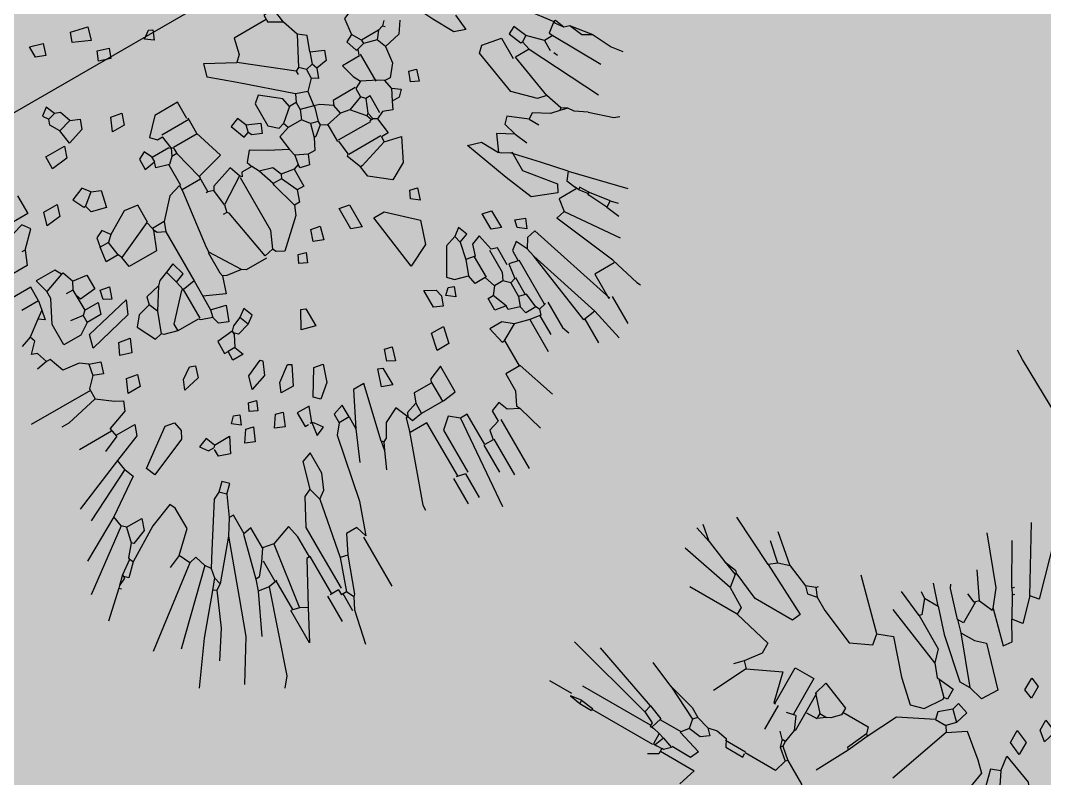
# Model space of a CAD drawing. Header units: metres. Extents: x 97 to 197, y 104 to 205.
# Drawn here: x 144.135 to 144.2841, y 148.5069 to 148.6173 of the extents above; entities that cross this region are included whole.
import ezdxf

# ---------------------------------------------------------------- set-up
doc = ezdxf.new("R2010")
doc.units = ezdxf.units.M
doc.layers.get('0').update_dxf_attribs({"plot": 0})
doc.layers.add('00-AUX2', color=30, linetype='Continuous', plot=False)
for name, color, linetype in [('18-HATCH', 1, 'Continuous'), ('21-FAC_3º', 3, 'Continuous'), ('6-VEGETAÇÃO', 104, 'Continuous')]:
    doc.layers.add(name, color=color, linetype=linetype)

# ---------------------------------------------------------------- blocks, each defined once
blk = doc.blocks.new('arb-alz-72')
at = {"color": 94, "linetype": 'Continuous'}
for points in [[(-0.6098, 5.0357), (-0.729, 5.2542)], [(-0.6363, 5.2542), (-0.5767, 5.0424), (-0.6098, 5.0357)], [(-0.6959, 4.9365), (-0.7224, 5.0026), (-0.8415, 5.1483)], [(-0.676, 5.0291), (-0.7554, 5.1681)], [(0.6345, 5.0887), (0.7007, 5.1218), (0.7338, 5.1483)], [(0.6345, 5.0887), (0.6146, 5.0556), (0.5683, 5.0357)], [(0.6345, 5.0887), (0.5683, 5.0357)], [(-0.676, 5.0291), (-0.6694, 5.0357)], [(-0.6098, 5.0357), (-0.5833, 4.9431), (-0.623, 4.9365)], [(0.5683, 5.0357), (0.5617, 5.0159)], [(0.5683, 4.9696), (0.7338, 5.0622)], [(-0.7488, 4.9365), (-0.8084, 5.0225)], [(-0.676, 5.0291), (-0.6628, 5.0093)], [(-0.6628, 5.0093), (-0.6561, 5.0159)], [(-0.6628, 5.0093), (-0.623, 4.9365)], [(0.5617, 5.0159), (0.5286, 5.0026), (0.5286, 4.996)], [(0.5617, 5.0159), (0.5352, 4.996)], [(0.5683, 4.8769), (0.8198, 5.0026)], [(0.8529, 4.9431), (0.9125, 5.0093), (0.9191, 5.0291)], [(0.3896, 4.996), (0.3698, 4.9497), (0.3367, 4.8835), (0.3698, 4.8769), (0.5286, 4.996)], [(0.5286, 4.996), (0.5551, 4.963), (0.5683, 4.9696)], [(0.5286, 4.996), (0.5352, 4.996)], [(0.5683, 4.9696), (0.5683, 4.9365)], [(-0.7819, 4.8438), (-0.8547, 4.9232), (-0.8613, 4.9365)], [(-0.762, 4.9232), (-0.7951, 4.9365)], [(-0.7488, 4.9365), (-0.762, 4.9232)], [(-0.7488, 4.9365), (-0.6959, 4.9299), (-0.6959, 4.9365)], [(-0.6959, 4.9365), (-0.6032, 4.8438), (-0.5833, 4.8703), (-0.623, 4.9365)], [(0.5683, 4.9365), (0.522, 4.8901)], [(0.5683, 4.9365), (0.608, 4.9365)], [(0.6345, 4.9497), (0.6212, 4.9431)], [(0.8529, 4.9431), (0.8264, 4.9034)], [(0.8529, 4.9431), (0.8264, 4.9034)], [(0.9919, 4.7843), (1.1441, 4.9299)], [(-0.8613, 4.8504), (-0.9143, 4.91)], [(-0.7587, 4.9232), (-0.7587, 4.8438), (-0.7819, 4.8438)], [(0.8264, 4.9034), (0.8066, 4.8901)], [(-0.9143, 4.8504), (-0.9341, 4.8636)], [(0.522, 4.8901), (0.4756, 4.8703), (0.4889, 4.8438), (0.5352, 4.8636), (0.5352, 4.8703)], [(0.522, 4.8901), (0.5352, 4.8703)], [(0.5683, 4.8769), (0.5352, 4.8703)], [(0.5683, 4.8769), (0.5683, 4.8239)], [(0.7933, 4.8703), (0.7338, 4.8504)], [(0.7999, 4.8636), (0.7933, 4.8306), (0.7602, 4.7776), (0.7735, 4.7578)], [(0.8066, 4.8901), (0.7933, 4.8703)], [(0.7933, 4.8703), (0.7999, 4.8636)], [(0.8066, 4.8901), (0.7999, 4.8636)], [(1.1507, 4.857), (1.1706, 4.8769)], [(-0.901, 4.7909), (-0.9937, 4.8306)], [(-0.9143, 4.8504), (-0.8944, 4.7975), (-0.901, 4.7909)], [(-0.9143, 4.8504), (-0.8613, 4.8504)], [(-0.8613, 4.8504), (-0.7951, 4.7776), (-0.6694, 4.6651), (-0.6297, 4.6651)], [(-0.7819, 4.8438), (-0.7488, 4.8107)], [(0.7338, 4.8504), (0.7272, 4.8173), (0.661, 4.7512), (0.4955, 4.7247), (0.4756, 4.7445), (0.4889, 4.814), (0.5683, 4.814)], [(0.7338, 4.8504), (0.5683, 4.8239)], [(1.1507, 4.857), (1.0912, 4.8107)], [(1.164, 4.8372), (1.0978, 4.8041), (1.0912, 4.8041)], [(1.1507, 4.857), (1.164, 4.8372)], [(1.164, 4.8372), (1.2103, 4.857)], [(-1.3644, 4.718), (-1.457, 4.7975)], [(-0.9937, 4.6651), (-1.1393, 4.8107)], [(-0.901, 4.7909), (-0.7885, 4.7247), (-0.7753, 4.6783)], [(-0.7488, 4.8107), (-0.6959, 4.8107), (-0.6561, 4.8239), (-0.5437, 4.7048), (-0.5767, 4.6519), (-0.6297, 4.6651)], [(-0.7488, 4.8107), (-0.6297, 4.6651)], [(-0.4642, 4.7975), (-0.4311, 4.7843), (-0.4311, 4.7379), (-0.4642, 4.7512), (-0.4642, 4.7975)], [(1.0912, 4.8107), (1.0581, 4.7909), (1.0647, 4.7843)], [(1.0912, 4.8041), (1.0647, 4.7843)], [(1.0912, 4.8107), (1.0912, 4.8041)], [(1.1044, 4.7048), (1.2765, 4.8239)], [(1.3295, 4.7644), (1.4353, 4.7975), (1.4486, 4.8041)], [(-1.4305, 4.6849), (-1.6026, 4.771)], [(-1.4041, 4.7048), (-1.4636, 4.7578)], [(-0.7753, 4.6783), (-0.9209, 4.7379), (-0.9871, 4.7644)], [(0.7735, 4.7578), (0.7272, 4.6982), (0.747, 4.6783), (0.7933, 4.6916)], [(0.7735, 4.7578), (0.8066, 4.7776)], [(0.9919, 4.7843), (0.9191, 4.718), (0.8397, 4.6453)], [(0.9919, 4.7843), (1.0184, 4.7644), (1.0515, 4.7776)], [(1.0647, 4.7843), (1.0515, 4.7776)], [(1.0581, 4.7776), (1.0581, 4.7114), (1.1044, 4.7048)], [(1.3295, 4.7644), (1.111, 4.6717), (1.1044, 4.7048)], [(1.3394, 4.7644), (1.3394, 4.6883), (1.4353, 4.6883)], [(0.3433, 4.718), (0.4028, 4.7247), (0.3896, 4.6849), (0.3168, 4.6453), (0.2506, 4.6122), (0.2374, 4.6122)], [(0.8397, 4.6519), (0.9125, 4.6519), (1.0118, 4.7313), (1.0382, 4.718), (1.0052, 4.632), (0.9059, 4.5923), (0.747, 4.5327), (0.7602, 4.5791), (0.8198, 4.6122)], [(-1.6423, 4.6519), (-1.6887, 4.6916)], [(-1.4041, 4.7048), (-1.4305, 4.6849)], [(-1.3644, 4.718), (-1.4041, 4.7048)], [(-1.3644, 4.718), (-1.2849, 4.6849)], [(-1.2518, 4.6982), (-1.2849, 4.6849)], [(-1.2518, 4.6982), (-1.2452, 4.7048)], [(-1.2518, 4.6982), (-1.232, 4.6717)], [(-0.3517, 4.6982), (-0.3053, 4.6783), (-0.3186, 4.632), (-0.3517, 4.6585), (-0.3517, 4.6982)], [(0.7933, 4.6916), (0.7602, 4.6386), (0.8198, 4.6122)], [(0.7933, 4.6916), (0.8397, 4.7114)], [(1.4353, 4.6916), (1.111, 4.5857), (1.1176, 4.5526), (1.1507, 4.5327)], [(1.4353, 4.7015), (1.5413, 4.7015)], [(-1.6423, 4.6519), (-1.7019, 4.6717)], [(-1.6423, 4.6519), (-1.5629, 4.6188)], [(-1.4305, 4.6849), (-1.2518, 4.5923), (-1.265, 4.5625), (-1.4107, 4.5625), (-1.51, 4.6056)], [(-1.2849, 4.6849), (-1.265, 4.6651), (-1.232, 4.6717)], [(-1.232, 4.6717), (-1.1857, 4.6453), (-1.0599, 4.5923), (-0.9871, 4.6254), (-0.9937, 4.6651)], [(-0.9937, 4.6651), (-0.9407, 4.6849), (-0.8481, 4.5791), (-0.7753, 4.5129), (-0.729, 4.5261), (-0.6893, 4.5857), (-0.6893, 4.5923)], [(-0.7753, 4.6783), (-0.7422, 4.6386), (-0.7356, 4.6386)], [(1.4486, 4.6254), (1.5677, 4.6519)], [(-1.5629, 4.6188), (-1.5166, 4.6122), (-1.51, 4.6056)], [(-1.5629, 4.6188), (-1.51, 4.5989)], [(-0.7356, 4.6386), (-0.676, 4.632), (-0.676, 4.5923), (-0.6893, 4.5923)], [(-0.7356, 4.6386), (-0.6893, 4.5923)], [(-0.4179, 4.6188), (-0.3716, 4.5989), (-0.3716, 4.5526), (-0.4179, 4.5724), (-0.4179, 4.6188)], [(0.8264, 4.6188), (0.8198, 4.6122)], [(0.8397, 4.6453), (0.8264, 4.6188)], [(0.8397, 4.6453), (0.8264, 4.6188)], [(1.4486, 4.6254), (1.1839, 4.5393)], [(1.4486, 4.6254), (1.4552, 4.5791)], [(-1.5033, 4.5526), (-1.7019, 4.5923)], [(-1.51, 4.6056), (-1.51, 4.5989)], [(-1.51, 4.5989), (-1.5033, 4.5526)], [(-0.6429, 4.5724), (-0.6363, 4.5989), (-0.5966, 4.5857), (-0.6098, 4.5393)], [(1.4552, 4.5824), (1.5479, 4.5824)], [(-1.5033, 4.5526), (-1.4371, 4.5129), (-1.4371, 4.4864)], [(-0.6429, 4.5724), (-0.6826, 4.5393), (-0.676, 4.5129)], [(-0.6429, 4.5724), (-0.6098, 4.5393)], [(1.0581, 4.5791), (1.0912, 4.5658), (1.0713, 4.5393), (1.0449, 4.546), (1.0581, 4.5791)], [(1.4552, 4.5791), (1.1839, 4.5393)], [(-0.676, 4.5129), (-0.7951, 4.4533), (-0.8481, 4.3474)], [(-0.676, 4.5129), (-0.6363, 4.5129)], [(-0.6098, 4.5393), (-0.6363, 4.5129)], [(-0.6363, 4.5129), (-0.623, 4.493)], [(-0.623, 4.493), (-0.5635, 4.5327), (-0.484, 4.4666), (-0.4509, 4.4335), (-0.4774, 4.268)], [(-0.398, 4.4732), (-0.4047, 4.5261), (-0.2987, 4.4864), (-0.259, 4.4335), (-0.1995, 4.3408), (-0.2855, 4.3077), (-0.3252, 4.354), (-0.3517, 4.3805)], [(0.2638, 4.546), (0.3035, 4.5195), (0.3168, 4.46)], [(0.4359, 4.5129), (0.4756, 4.4996), (0.4624, 4.4732), (0.4293, 4.4864), (0.4359, 4.5129)], [(1.1507, 4.5327), (1.111, 4.5129), (1.1309, 4.4864), (1.1706, 4.4864)], [(1.1839, 4.5393), (1.1507, 4.5327)], [(1.3427, 4.503), (1.4419, 4.503), (1.4684, 4.5129)], [(-1.4371, 4.4864), (-1.6225, 4.4864)], [(-1.4371, 4.4864), (-1.2981, 4.4533), (-1.2981, 4.4136), (-1.3379, 4.3606)], [(-0.623, 4.493), (-0.7025, 4.268)], [(0.2374, 4.4996), (0.2506, 4.4864)], [(0.2506, 4.4864), (0.2572, 4.493)], [(0.2506, 4.4864), (0.2572, 4.4666)], [(0.9787, 4.493), (1.0449, 4.493), (1.0316, 4.46), (0.972, 4.46), (0.9787, 4.493)], [(1.1706, 4.4864), (1.164, 4.4533)], [(1.3427, 4.4897), (1.1706, 4.4897)], [(1.3427, 4.493), (1.3493, 4.4666)], [(-0.398, 4.4732), (-0.4311, 4.46), (-0.398, 4.3342), (-0.3583, 4.3077), (-0.3385, 4.3275), (-0.3517, 4.3805)], [(-0.398, 4.4732), (-0.3517, 4.3805)], [(0.2572, 4.4666), (0.2572, 4.4004)], [(0.2572, 4.4666), (0.2837, 4.4467)], [(0.2837, 4.4467), (0.2705, 4.4004)], [(0.3168, 4.46), (0.2837, 4.4467)], [(0.3168, 4.46), (0.3764, 4.4533), (0.4161, 4.4202), (0.4161, 4.4004)], [(1.164, 4.4467), (1.0978, 4.4467), (1.0912, 4.4268)], [(1.164, 4.4533), (1.217, 4.4467)], [(1.2831, 4.45), (1.217, 4.45)], [(1.217, 4.4467), (1.2236, 4.4268)], [(1.2831, 4.4533), (1.2765, 4.4268)], [(1.3361, 4.46), (1.2831, 4.4533)], [(1.3361, 4.46), (1.3361, 4.4202), (1.3096, 4.4136)], [(1.3493, 4.4666), (1.3361, 4.46)], [(1.3493, 4.4666), (1.3692, 4.46)], [(1.3692, 4.46), (1.3626, 4.4202)], [(1.3692, 4.4566), (1.4419, 4.4566)], [(-1.1757, 4.2879), (-1.1757, 4.4268), (-1.1029, 4.4268), (-1.1029, 4.2879)], [(-1.0731, 4.3871), (-1.0599, 4.4335), (-0.9606, 4.3937), (-0.9606, 4.3672)], [(0.1513, 4.4202), (0.1646, 4.3871), (0.2242, 4.3805)], [(0.4491, 4.407), (0.469, 4.4335), (0.4889, 4.4136), (0.4889, 4.3871)], [(1.0912, 4.4268), (1.0316, 4.4136), (1.0449, 4.3805), (1.0845, 4.3672)], [(1.0912, 4.4202), (1.1772, 4.4202), (1.2037, 4.407)], [(1.2236, 4.4268), (1.2037, 4.407)], [(1.2236, 4.4268), (1.2765, 4.4268)], [(1.2765, 4.4268), (1.3096, 4.4136)], [(1.3096, 4.4136), (1.2963, 4.3739), (1.2831, 4.3739)], [(1.3626, 4.4202), (1.3493, 4.3672)], [(1.3626, 4.4202), (1.4883, 4.4202)], [(-1.318, 4.3408), (-1.2055, 4.3937), (-1.179, 4.2879), (-1.1724, 4.2879)], [(-1.0731, 4.3871), (-1.0268, 4.3342)], [(-1.0698, 4.3871), (-1.0698, 4.3143)], [(-0.9606, 4.3772), (-0.8613, 4.3772), (-0.8547, 4.354)], [(0.2572, 4.4004), (0.2242, 4.3805)], [(0.2242, 4.3805), (0.2374, 4.354), (0.2771, 4.3672), (0.2771, 4.3739)], [(0.2572, 4.4004), (0.2705, 4.4004)], [(0.2705, 4.4004), (0.2771, 4.3739)], [(0.2771, 4.3739), (0.2969, 4.3672)], [(0.4028, 4.3739), (0.2969, 4.3739)], [(0.4028, 4.3805), (0.3764, 4.3275)], [(0.4161, 4.4004), (0.4028, 4.3805)], [(0.4491, 4.407), (0.4161, 4.4004)], [(0.4491, 4.407), (0.4889, 4.3871)], [(0.4889, 4.3871), (0.5154, 4.3739), (0.5021, 4.3408)], [(1.0184, 4.3474), (1.0052, 4.3805), (0.972, 4.3672), (0.9919, 4.3408)], [(1.2037, 4.3739), (1.164, 4.3606)], [(1.2037, 4.407), (1.2037, 4.3739)], [(1.2037, 4.3739), (1.2302, 4.354)], [(1.2831, 4.3739), (1.2765, 4.3342), (1.2302, 4.3342), (1.2302, 4.354)], [(1.2831, 4.3739), (1.2302, 4.354)], [(-1.318, 4.3408), (-1.3776, 4.2216)], [(-1.3379, 4.3606), (-1.3644, 4.3342)], [(-1.3379, 4.3606), (-1.318, 4.3408)], [(-0.9606, 4.3672), (-0.9871, 4.3408), (-1.0003, 4.3342)], [(-0.8547, 4.354), (-0.8878, 4.2812), (-0.8812, 4.2746)], [(-0.8481, 4.3474), (-0.8812, 4.2746)], [(-0.8547, 4.354), (-0.8481, 4.3474)], [(0.3003, 4.3672), (0.3003, 4.3011), (0.3499, 4.3143), (0.3764, 4.3275)], [(0.5021, 4.3408), (0.5154, 4.3143)], [(0.5948, 4.2945), (0.608, 4.354), (0.6875, 4.3143), (0.7206, 4.2548), (0.6676, 4.1885), (0.6279, 4.1819)], [(1.0184, 4.3474), (0.9919, 4.3408)], [(0.9919, 4.3408), (1.0052, 4.3011), (1.0978, 4.2481), (1.1176, 4.268), (1.1309, 4.3143)], [(1.0184, 4.3474), (1.078, 4.3342)], [(1.0845, 4.3672), (1.078, 4.3342)], [(1.0845, 4.364), (1.164, 4.364)], [(1.164, 4.3606), (1.164, 4.3209), (1.1309, 4.3143)], [(1.3493, 4.3672), (1.3228, 4.3342), (1.3228, 4.2879), (1.3824, 4.3011), (1.3824, 4.3077)], [(1.3493, 4.3672), (1.3824, 4.3077)], [(1.4817, 4.3143), (1.6207, 4.3606)], [(-1.0698, 4.3143), (-1.0698, 4.2415)], [(-1.0665, 4.3143), (-1.0268, 4.3143)], [(-1.0003, 4.3342), (-1.0268, 4.3143)], [(-1.0268, 4.3342), (-1.0268, 4.3143)], [(-1.0268, 4.3342), (-1.0003, 4.3342)], [(0.3764, 4.3275), (0.3896, 4.3011)], [(0.4359, 4.3143), (0.4227, 4.3011)], [(0.5021, 4.3309), (0.4359, 4.3309), (0.4359, 4.3143)], [(0.4359, 4.3143), (0.4823, 4.2945)], [(0.5154, 4.3143), (0.5088, 4.3011)], [(0.5154, 4.3143), (0.5749, 4.3209), (0.5749, 4.2945)], [(0.7867, 4.3143), (0.8264, 4.3011), (0.8066, 4.2746), (0.7801, 4.2879), (0.7867, 4.3143)], [(1.078, 4.3342), (1.1309, 4.3143)], [(1.4817, 4.311), (1.3824, 4.311)], [(1.4817, 4.3143), (1.4817, 4.258), (1.5479, 4.258), (1.5942, 4.2349), (1.6074, 4.2415)], [(-1.1625, 4.2879), (-1.1625, 4.1952)], [(-1.093, 4.2879), (-1.1261, 4.2812)], [(-1.093, 4.2879), (-1.0731, 4.2415)], [(-0.8812, 4.2746), (-0.9407, 4.1621)], [(0.2043, 4.2283), (0.2242, 4.2746), (0.2572, 4.2614), (0.2638, 4.2216)], [(0.3863, 4.3011), (0.3863, 4.215), (0.4028, 4.2084)], [(0.3896, 4.3011), (0.4227, 4.3011)], [(0.4227, 4.3011), (0.4425, 4.2481)], [(0.4889, 4.2879), (0.4425, 4.2481)], [(0.5088, 4.3011), (0.4823, 4.2945)], [(0.4823, 4.2945), (0.4889, 4.2879)], [(0.5088, 4.2945), (0.4889, 4.2879)], [(0.5088, 4.3011), (0.5088, 4.2945)], [(0.5088, 4.2945), (0.5088, 4.2879)], [(0.512, 4.2879), (0.512, 4.1621)], [(0.5716, 4.2945), (0.5716, 4.1687)], [(0.5749, 4.2945), (0.5948, 4.2945)], [(0.5948, 4.2945), (0.6279, 4.1885), (0.6279, 4.1819)], [(-1.0731, 4.2415), (-1.0797, 4.1952)], [(0.2043, 4.2283), (0.1513, 4.2481), (0.1315, 4.2216)], [(0.4425, 4.2481), (0.4359, 4.215)], [(0.886, 4.268), (0.9654, 4.2415), (1.0052, 4.1621), (0.7999, 4.1356), (0.7999, 4.1753), (0.886, 4.268)], [(1.1375, 4.2548), (1.1706, 4.2415), (1.1507, 4.215), (1.1309, 4.2349), (1.1375, 4.2548)], [(1.6074, 4.2415), (1.5876, 4.2018), (1.5545, 4.1885), (1.5677, 4.1555), (1.6074, 4.1555)], [(1.6074, 4.2415), (1.7001, 4.268)], [(-1.51, 4.1621), (-1.6026, 4.2018)], [(-1.093, 4.1952), (-1.1128, 4.215)], [(0.0719, 4.2018), (0.019, 4.1952), (0.019, 4.1555), (0.0454, 4.1555)], [(0.0719, 4.2018), (0.0454, 4.1555)], [(0.1315, 4.2216), (0.0719, 4.2018)], [(0.1315, 4.2216), (0.2308, 4.1687)], [(0.2043, 4.2283), (0.244, 4.215)], [(0.2638, 4.2216), (0.244, 4.215)], [(0.244, 4.215), (0.2506, 4.1885)], [(0.2638, 4.2216), (0.2969, 4.2084), (0.2837, 4.1885)], [(0.4028, 4.2084), (0.3764, 4.1687), (0.3698, 4.1489)], [(0.4359, 4.215), (0.4028, 4.2084)], [(0.4359, 4.215), (0.4491, 4.1555)], [(1.1441, 4.2018), (1.1772, 4.1885), (1.164, 4.1588), (1.0978, 4.1588), (1.1176, 4.1952), (1.1441, 4.2018)], [(-1.093, 4.1952), (-1.0863, 4.1687)], [(-1.093, 4.1952), (-1.0797, 4.1952)], [(-1.0797, 4.1753), (-1.0863, 4.1687)], [(-1.0863, 4.1687), (-1.0467, 4.1356)], [(-1.0797, 4.1952), (-1.0797, 4.1753)], [(-1.0797, 4.1753), (-1.0401, 4.1422)], [(0.2506, 4.1885), (0.2308, 4.1687)], [(0.2308, 4.1687), (0.2374, 4.1555)], [(0.2506, 4.1885), (0.2837, 4.1885)], [(0.2837, 4.1885), (0.3168, 4.1555)], [(0.5683, 4.1687), (0.5154, 4.1621)], [(0.6279, 4.1819), (0.5749, 4.1621), (0.5683, 4.1687)], [(1.6074, 4.1654), (1.7994, 4.1654)], [(-1.5365, 4.0694), (-1.7813, 4.1555)], [(-1.51, 4.1621), (-1.4107, 4.1356), (-1.3776, 4.1158)], [(-1.51, 4.1621), (-1.3908, 4.1025)], [(-1.0467, 4.1356), (-1.0599, 4.0926), (-1.179, 4.0926)], [(-1.0401, 4.1422), (-1.0467, 4.1356)], [(-1.0401, 4.1422), (-0.9606, 4.0959), (-0.9407, 4.0562), (-0.8944, 4.0694), (-0.8812, 4.129), (-0.8613, 4.1356)], [(0.0355, 4.1555), (0.0355, 4.0297), (0.0917, 4.0165), (0.1116, 3.9966)], [(0.2374, 4.1555), (0.1116, 3.9966)], [(0.2374, 4.1555), (0.2506, 4.1555)], [(0.3168, 4.1555), (0.3035, 4.1158)], [(0.3168, 4.1555), (0.3698, 4.1489)], [(0.3698, 4.1489), (0.3565, 4.1025)], [(0.3698, 4.1489), (0.3764, 4.1489)], [(0.3764, 4.1489), (0.4227, 4.1356)], [(0.4227, 4.1356), (0.4161, 4.1092)], [(0.4227, 4.1356), (0.4359, 4.1356)], [(0.4491, 4.1555), (0.4359, 4.1356)], [(0.4359, 4.1356), (0.4624, 4.1025), (0.4624, 4.0959)], [(0.5154, 4.1588), (0.4491, 4.1588)], [(1.2368, 4.1555), (1.2963, 4.1422), (1.2963, 4.0959), (1.2368, 4.1092), (1.2368, 4.1555)], [(1.6074, 4.1555), (1.6207, 4.1158), (1.6538, 4.1092)], [(-1.5431, 4.0429), (-1.8674, 4.129)], [(-1.3776, 4.1158), (-1.3908, 4.1025)], [(-1.3908, 4.1025), (-1.3842, 4.0694)], [(-1.3313, 4.1025), (-1.3114, 4.0827), (-1.3379, 4.0628), (-1.3842, 4.0694)], [(-1.3776, 4.1158), (-1.3313, 4.1025)], [(-1.3313, 4.1025), (-1.2981, 4.1092), (-1.2584, 4.1025)], [(-1.2584, 4.1025), (-1.2452, 4.076), (-1.179, 4.076), (-1.179, 4.0893)], [(-1.2584, 4.0959), (-1.179, 4.0959)], [(0.3035, 4.1158), (0.1712, 3.9636), (0.105, 3.8841), (0.0587, 3.8973), (0.1116, 3.9966)], [(0.3035, 4.1158), (0.33, 4.1025)], [(0.33, 4.1025), (0.33, 4.076)], [(0.33, 4.1025), (0.3565, 4.1025)], [(0.3565, 4.1025), (0.3896, 4.0893)], [(0.4161, 4.1092), (0.3896, 4.0893)], [(0.4161, 4.1092), (0.4624, 4.0959)], [(0.4624, 4.0959), (0.5021, 4.076), (0.5021, 4.0496)], [(1.6538, 4.1124), (1.7927, 4.1124)], [(1.6538, 4.1092), (1.6538, 4.076)], [(-1.5365, 4.0694), (-1.5431, 4.0429)], [(-1.5365, 4.0694), (-1.4835, 4.0496)], [(-1.3842, 4.0694), (-1.4041, 4.0429)], [(0.33, 4.076), (0.2969, 4.0694), (0.244, 4.0032), (0.2638, 3.9801), (0.3499, 3.9801), (0.3764, 4.0098), (0.3698, 4.0297)], [(0.33, 4.076), (0.3698, 4.0297)], [(0.3896, 4.0893), (0.3896, 4.0363)], [(0.7206, 4.086), (0.8066, 4.086), (0.7933, 4.0496), (0.7139, 4.0496), (0.7206, 4.086)], [(1.4552, 4.0297), (1.4486, 4.0794), (1.3493, 4.0794), (1.3692, 4.0297), (1.3824, 4.0231)], [(1.6538, 4.076), (1.5346, 4.076), (1.5346, 4.0496)], [(1.6538, 4.0727), (1.7597, 4.0727)], [(-1.5431, 4.0429), (-1.5033, 4.0231), (-1.5033, 4.0098)], [(-1.4835, 4.0496), (-1.4967, 4.0098)], [(-1.4835, 4.0463), (-1.4041, 4.0463)], [(-1.4041, 4.0429), (-1.318, 4.0165), (-1.3313, 3.9867), (-1.4041, 3.9867)], [(0.3896, 4.0363), (0.3698, 4.0297)], [(0.3896, 4.0363), (0.4028, 3.9966), (0.4558, 4.0032)], [(0.5021, 4.0496), (0.4823, 4.0098)], [(0.5021, 4.0496), (0.5352, 4.0363), (0.5286, 4.0032), (0.5154, 4.0032)], [(1.4552, 4.0264), (1.3824, 4.0264)], [(1.4552, 4.0297), (1.4552, 3.9437)], [(1.5346, 4.0496), (1.5082, 4.0165), (1.5413, 3.9801), (1.7067, 3.9801)], [(1.5346, 4.0496), (1.8656, 4.0231)], [(-1.5033, 4.0132), (-1.768, 4.0132)], [(-1.5033, 4.0098), (-1.4967, 4.0098)], [(-1.4967, 4.0098), (-1.4901, 4.0098)], [(-1.4901, 4.0098), (-1.4636, 4.0032)], [(-1.4636, 4.0032), (-1.4636, 3.9636)], [(-1.4636, 4.0032), (-1.4437, 3.9966)], [(-1.4437, 3.9966), (-1.457, 3.9636)], [(-1.4437, 3.9966), (-1.4041, 3.9834)], [(0.4558, 4.0032), (0.4227, 3.9371), (0.3896, 3.8841), (0.4227, 3.8576), (0.4425, 3.8642)], [(0.4823, 4.0098), (0.4558, 4.0032)], [(0.4823, 4.0098), (0.5154, 4.0032)], [(0.5154, 4.0032), (0.522, 3.9834)], [(1.3824, 4.0231), (1.3824, 3.9569), (1.4155, 3.9437)], [(-1.7879, 3.9734), (-1.874, 3.9734)], [(-1.7482, 3.9702), (-1.7879, 3.9636)], [(-1.7879, 3.9636), (-1.7482, 3.9569)], [(-1.7482, 3.9702), (-1.7482, 3.9569)], [(-1.7482, 3.9702), (-1.7019, 3.9636), (-1.7019, 3.9569)], [(-1.7482, 3.9569), (-1.7019, 3.9569)], [(-1.4636, 3.9602), (-1.7019, 3.9602)], [(-1.4636, 3.9636), (-1.457, 3.9636)], [(-1.457, 3.9636), (-1.4504, 3.9636)], [(-1.4504, 3.9636), (-1.4305, 3.9636)], [(-1.4041, 3.9834), (-1.4239, 3.9636), (-1.4305, 3.9636)], [(-1.4305, 3.9636), (-1.4305, 3.9437)], [(0.3102, 3.9172), (0.33, 3.9636), (0.3631, 3.9503), (0.3499, 3.9172), (0.3367, 3.9106)], [(0.522, 3.9834), (0.5154, 3.9371)], [(0.522, 3.9834), (0.5881, 3.9834), (0.5881, 3.9569)], [(0.5881, 3.9569), (0.5286, 3.9304)], [(0.5881, 3.9569), (0.6279, 3.9437), (0.6279, 3.9238)], [(0.7338, 3.9636), (0.7801, 3.9503), (0.7669, 3.9172), (0.7272, 3.9304), (0.7338, 3.9636)], [(1.2103, 3.9702), (1.2566, 3.9569), (1.2434, 3.9304), (1.2037, 3.9437), (1.2103, 3.9702)], [(1.7067, 3.9702), (1.7001, 3.9371)], [(1.7067, 3.9702), (1.7994, 3.9702)], [(-1.4305, 3.9437), (-1.4636, 3.9238)], [(-1.4305, 3.9536), (-1.2981, 3.9536), (-1.318, 3.8907)], [(0.5154, 3.9371), (0.4823, 3.9238), (0.469, 3.8775)], [(0.5154, 3.9371), (0.5286, 3.9304)], [(0.5286, 3.9304), (0.5286, 3.8973)], [(0.6279, 3.9238), (0.5352, 3.8973), (0.5286, 3.8973)], [(0.6279, 3.9238), (0.661, 3.9106), (0.747, 3.8179), (0.7338, 3.7915), (0.7206, 3.7848)], [(1.4155, 3.9437), (1.4287, 3.904), (1.4419, 3.8973)], [(1.4155, 3.9437), (1.4552, 3.9437)], [(1.4552, 3.9437), (1.4618, 3.904), (1.4419, 3.8973)], [(1.7001, 3.9437), (1.4916, 3.9437), (1.4916, 3.8775)], [(1.7001, 3.9271), (1.7994, 3.9271)], [(0.3102, 3.9172), (0.2771, 3.904), (0.2903, 3.8708), (0.3433, 3.8907), (0.3367, 3.9106)], [(0.3102, 3.9172), (0.3367, 3.9106)], [(0.5286, 3.8973), (0.469, 3.8775)], [(1.2566, 3.9073), (1.3228, 3.9073), (1.3096, 3.8708), (1.25, 3.8907), (1.2566, 3.9073)], [(1.4419, 3.8973), (1.3956, 3.8775), (1.4221, 3.8245), (1.4684, 3.7981), (1.4751, 3.7848)], [(1.4419, 3.8973), (1.4419, 3.8907)], [(1.4419, 3.8907), (1.4883, 3.8775)], [(0.469, 3.8775), (0.4425, 3.8642)], [(0.4425, 3.8642), (0.4425, 3.8245), (0.4558, 3.8179)], [(0.7867, 3.8775), (0.8198, 3.8642), (0.8066, 3.8378), (0.7801, 3.851), (0.7867, 3.8775)], [(1.4883, 3.8775), (1.7266, 3.7915), (1.7464, 3.7915)], [(1.4684, 3.7782), (1.2699, 3.8245), (1.2699, 3.7848), (1.389, 3.7252)], [(-0.1266, 3.8047), (-0.0936, 3.7915), (-0.1134, 3.765), (-0.1333, 3.7915), (-0.1266, 3.8047)], [(0.2506, 3.7584), (0.3565, 3.7915), (0.383, 3.6921)], [(0.4491, 3.8113), (0.4095, 3.7981), (0.4359, 3.7186), (0.4491, 3.712)], [(0.4558, 3.8179), (0.4491, 3.8113)], [(0.4491, 3.8113), (0.5088, 3.7186)], [(0.4558, 3.8113), (0.661, 3.8113), (0.7206, 3.7848)], [(0.7206, 3.7848), (0.7272, 3.7517)], [(1.4751, 3.7848), (1.4684, 3.7782)], [(1.4751, 3.7848), (1.5016, 3.7716)], [(0.1911, 3.755), (0.1282, 3.755), (0.1282, 3.6657), (0.1844, 3.6128), (0.2043, 3.6326), (0.2043, 3.6525)], [(0.1911, 3.7584), (0.2506, 3.7584)], [(0.1977, 3.7584), (0.1977, 3.6525)], [(0.2539, 3.7584), (0.2539, 3.6657)], [(0.7272, 3.7517), (0.5418, 3.7186), (0.5352, 3.712)], [(0.7371, 3.7517), (0.7371, 3.6723), (0.7272, 3.6591)], [(0.9522, 3.7815), (1.0184, 3.7815), (1.0052, 3.7319), (0.9455, 3.765), (0.9522, 3.7815)], [(1.4684, 3.7782), (1.5016, 3.7716)], [(1.5016, 3.7716), (1.5611, 3.7451)], [(0.5088, 3.7186), (0.4491, 3.712)], [(0.5088, 3.7186), (0.5352, 3.712)], [(1.1441, 3.7385), (1.2037, 3.7186), (1.2434, 3.6723), (1.2236, 3.6525), (1.1375, 3.7054), (1.1441, 3.7385)], [(1.3427, 3.7252), (1.2963, 3.7252), (1.3096, 3.6855), (1.3427, 3.6855)], [(1.3427, 3.7252), (1.3427, 3.6855)], [(1.3427, 3.7252), (1.389, 3.7252)], [(1.389, 3.7252), (1.4949, 3.6789)], [(0.383, 3.6921), (0.2771, 3.6657)], [(0.383, 3.6921), (0.3896, 3.6921)], [(0.3896, 3.6921), (0.3963, 3.6921)], [(0.3929, 3.6921), (0.3929, 3.6194)], [(0.3963, 3.6921), (0.4425, 3.6921)], [(0.4491, 3.712), (0.4425, 3.6921)], [(0.4425, 3.6921), (0.4425, 3.6855)], [(0.5352, 3.712), (0.5352, 3.6988)], [(1.3427, 3.6855), (1.3758, 3.6591), (1.6074, 3.6128), (1.7199, 3.573)], [(-0.1465, 3.6458), (-0.1134, 3.6326), (-0.1266, 3.5929), (-0.1597, 3.6061), (-0.1465, 3.6458)], [(0.2506, 3.6591), (0.2043, 3.6525)], [(0.2473, 3.6525), (0.2473, 3.5863)], [(0.2572, 3.6657), (0.2506, 3.6591)], [(0.2506, 3.6591), (0.2771, 3.6458)], [(0.2506, 3.6591), (0.2506, 3.6525)], [(0.2572, 3.6657), (0.2771, 3.6657)], [(0.2771, 3.6657), (0.2771, 3.6458)], [(0.2771, 3.6458), (0.2969, 3.626)], [(0.7272, 3.6591), (0.6212, 3.5929)], [(0.7272, 3.6591), (0.7206, 3.6061), (0.7139, 3.5929)], [(1.0912, 3.6458), (1.1574, 3.6128), (1.1574, 3.5664), (1.1243, 3.5796), (1.0845, 3.6326), (1.0912, 3.6458)], [(-0.2458, 3.6194), (-0.1995, 3.6061), (-0.2259, 3.5465), (-0.259, 3.5598), (-0.2458, 3.6194)], [(0.2969, 3.626), (0.2837, 3.5796), (0.2638, 3.5863)], [(0.2969, 3.6226), (0.3764, 3.6226)], [(0.3764, 3.6194), (0.3896, 3.573), (0.4558, 3.5134)], [(0.3764, 3.6194), (0.3963, 3.6194)], [(0.3963, 3.6194), (0.6014, 3.5929), (0.6212, 3.5929)], [(0.8992, 3.5863), (0.8794, 3.6128), (0.8463, 3.5995), (0.8662, 3.573)], [(1.2963, 3.6061), (1.2434, 3.626), (1.2434, 3.5796), (1.2963, 3.5796), (1.2963, 3.5929)], [(1.2963, 3.6061), (1.3427, 3.5995), (1.3295, 3.6326), (1.303, 3.6128), (1.2963, 3.6061)], [(0.244, 3.5863), (0.2175, 3.573), (0.2308, 3.5465), (0.2705, 3.5465), (0.2638, 3.5863)], [(0.244, 3.5863), (0.2638, 3.5863)], [(0.6212, 3.5896), (0.7007, 3.5896), (0.7139, 3.5929)], [(0.7139, 3.5929), (0.7735, 3.573), (0.7404, 3.5002)], [(0.8992, 3.5863), (0.8662, 3.573)], [(0.8992, 3.5863), (0.9125, 3.5399), (0.8992, 3.5267)], [(1.2963, 3.6061), (1.2963, 3.5995)], [(0.0653, 3.573), (0.105, 3.5598), (0.105, 3.5134), (0.0587, 3.5333), (0.0653, 3.573)], [(0.7933, 3.5002), (0.8066, 3.5532), (0.8595, 3.5333), (0.8463, 3.5002), (0.8198, 3.4936)], [(0.8662, 3.573), (0.8794, 3.5399), (0.8926, 3.5267)], [(1.0316, 3.5664), (1.078, 3.5465), (1.0978, 3.487), (1.0515, 3.5002), (1.025, 3.5598), (1.0316, 3.5664)], [(1.5346, 3.5002), (1.5148, 3.5267), (1.4618, 3.5499), (1.3824, 3.5499), (1.3956, 3.5134), (1.4883, 3.487)], [(1.7199, 3.573), (1.6803, 3.5598), (1.6803, 3.5201), (1.7464, 3.487)], [(1.7199, 3.5631), (1.9119, 3.5631)], [(0.4558, 3.5134), (0.4558, 3.4672)], [(0.4558, 3.5134), (0.4889, 3.5002)], [(0.8926, 3.5267), (0.8992, 3.4672), (0.9455, 3.4672), (0.9455, 3.4804)], [(0.8926, 3.5267), (0.8992, 3.5267)], [(0.8992, 3.5267), (0.9059, 3.5267)], [(0.9059, 3.5267), (0.9455, 3.5068)], [(0.9455, 3.5068), (0.9787, 3.5201), (0.9787, 3.4804), (0.9455, 3.4804)], [(0.9455, 3.5068), (0.9455, 3.4804)], [(1.217, 3.5399), (1.2633, 3.5201), (1.25, 3.487), (1.2103, 3.5134), (1.217, 3.5399)], [(0.4889, 3.5002), (0.4756, 3.4738), (0.4624, 3.4672)], [(0.4889, 3.5002), (0.6808, 3.5002)], [(0.6543, 3.4473), (0.6411, 3.4804), (0.5948, 3.4672), (0.608, 3.434)], [(0.6808, 3.5002), (0.6875, 3.4605)], [(0.6808, 3.5002), (0.7404, 3.5002)], [(0.7404, 3.5002), (0.7933, 3.5002)], [(0.7933, 3.5002), (0.8198, 3.4936)], [(0.8198, 3.4936), (0.8066, 3.4539), (0.7999, 3.4473)], [(1.1375, 3.4804), (1.1706, 3.4672), (1.1574, 3.4407), (1.1309, 3.4539), (1.1375, 3.4804)], [(1.5346, 3.5002), (1.4883, 3.487)], [(1.4883, 3.487), (1.5016, 3.4605), (1.5942, 3.4109), (1.6869, 3.4109), (1.7464, 3.4109), (1.8325, 3.4109)], [(1.5346, 3.5002), (1.7398, 3.4605)], [(1.7464, 3.487), (1.7398, 3.4605)], [(1.7464, 3.487), (1.8722, 3.4407), (1.8788, 3.434)], [(-0.2722, 3.4605), (-0.2326, 3.4473), (-0.2458, 3.4142), (-0.2855, 3.4142), (-0.2722, 3.4605)], [(-0.0009, 3.4076), (0.0124, 3.4407), (0.0454, 3.4274), (0.0653, 3.3678), (0.0124, 3.3612)], [(0.4293, 3.4638), (0.3631, 3.4638), (0.3565, 3.4142), (0.4028, 3.3348)], [(0.4558, 3.4672), (0.4293, 3.4605)], [(0.4293, 3.4605), (0.4889, 3.3281)], [(0.4558, 3.4672), (0.4624, 3.4672)], [(0.4624, 3.4672), (0.5286, 3.4407), (0.5286, 3.3348), (0.4889, 3.3281)], [(0.6543, 3.4473), (0.608, 3.434)], [(0.6875, 3.4539), (0.6543, 3.4473)], [(0.6875, 3.4605), (0.6875, 3.4539)], [(0.6875, 3.4539), (0.6875, 3.4473)], [(0.6875, 3.4539), (0.7999, 3.4539)], [(0.6875, 3.4473), (0.7735, 3.3678), (0.7999, 3.3678)], [(0.7999, 3.4473), (0.7999, 3.3678)], [(1.7398, 3.4605), (1.8523, 3.4208)], [(-0.0009, 3.4076), (-0.0406, 3.3943), (-0.0473, 3.3744)], [(-0.0009, 3.4076), (0.0124, 3.3612)], [(0.608, 3.434), (0.6212, 3.4009), (0.6345, 3.3877)], [(1.1507, 3.4076), (1.1839, 3.3943), (1.164, 3.3678), (1.1441, 3.3877), (1.1507, 3.4076)], [(1.2103, 3.4274), (1.2566, 3.4076), (1.2434, 3.3744), (1.2037, 3.4009), (1.2103, 3.4274)], [(1.8788, 3.434), (1.8523, 3.4208)], [(1.8523, 3.4208), (1.8523, 3.4009)], [(1.9185, 3.4076), (1.8523, 3.4076)], [(1.8788, 3.434), (1.9185, 3.4142)], [(1.9185, 3.4142), (2.0377, 3.3877)], [(-0.0473, 3.3744), (-0.0803, 3.3612), (-0.0605, 3.3348), (-0.0406, 3.348)], [(-0.0473, 3.3744), (-0.0406, 3.348)], [(0.244, 3.348), (0.2572, 3.3811), (0.3168, 3.3678), (0.3035, 3.3149), (0.2771, 3.3083)], [(0.6345, 3.3877), (0.6477, 3.3348), (0.6742, 3.3281)], [(0.6345, 3.3877), (0.7073, 3.3414)], [(0.7999, 3.3678), (0.7867, 3.3215), (0.7801, 3.3149)], [(1.6869, 3.3712), (1.6074, 3.3712), (1.5611, 3.3612), (1.5876, 3.2884)], [(1.8325, 3.3744), (1.6869, 3.3744), (1.6869, 3.3612)], [(1.8325, 3.4009), (1.8325, 3.3678)], [(1.8325, 3.4009), (1.8523, 3.4009)], [(0.0124, 3.3612), (-0.0208, 3.3414), (-0.0406, 3.348)], [(0.0653, 3.348), (0.105, 3.3348), (0.1116, 3.2752), (0.0653, 3.2752), (0.0653, 3.348)], [(0.244, 3.348), (0.2175, 3.3281), (0.2374, 3.2818), (0.2771, 3.3017), (0.2771, 3.3083)], [(0.244, 3.348), (0.2771, 3.3083)], [(0.4028, 3.3348), (0.3764, 3.3149), (0.3896, 3.2884), (0.4227, 3.2818)], [(0.4028, 3.3348), (0.4227, 3.3149)], [(0.7073, 3.3414), (0.6742, 3.3281)], [(0.7073, 3.3414), (0.7801, 3.3149)], [(0.9323, 3.3612), (0.972, 3.348), (0.9853, 3.2884), (0.9522, 3.3017), (0.9257, 3.3414), (0.9323, 3.3612)], [(1.1971, 3.2818), (1.1971, 3.3414), (1.25, 3.3149), (1.2368, 3.2752), (1.2103, 3.2752)], [(1.6869, 3.3612), (1.8325, 3.2818)], [(1.8325, 3.3579), (1.9317, 3.3579)], [(0.4756, 3.3215), (0.4756, 3.2752), (0.4227, 3.2818)], [(0.4756, 3.3215), (0.4227, 3.3149)], [(0.4227, 3.3149), (0.4227, 3.2818)], [(0.4889, 3.3281), (0.4756, 3.3215)], [(0.6742, 3.3281), (0.6875, 3.2818), (0.7206, 3.2553), (0.7867, 3.2884), (0.7801, 3.3149)], [(0.6212, 3.2686), (0.6676, 3.2487), (0.7073, 3.0899), (0.661, 3.1031), (0.6212, 3.2686)], [(1.1971, 3.2818), (1.164, 3.2686), (1.1772, 3.2355), (1.2037, 3.2553), (1.2037, 3.2752)], [(1.1971, 3.2818), (1.2037, 3.2752)], [(1.5876, 3.2884), (1.5809, 3.2487)], [(1.5876, 3.2884), (1.8192, 3.2553)], [(1.8325, 3.2818), (1.9383, 3.2256), (1.8126, 3.2256)], [(1.8325, 3.2818), (1.8192, 3.2553)], [(0.2242, 3.2288), (0.2638, 3.2156), (0.2705, 3.1627), (0.2242, 3.1759), (0.2242, 3.2288)], [(0.5551, 3.2421), (0.5948, 3.2288), (0.5816, 3.2024), (0.5485, 3.209), (0.5551, 3.2421)], [(1.3626, 3.2355), (1.3361, 3.262), (1.3162, 3.2421), (1.3427, 3.2156)], [(1.3626, 3.2355), (1.3427, 3.2156)], [(1.3626, 3.2355), (1.4353, 3.2024)], [(1.5809, 3.2487), (1.5016, 3.2487), (1.5082, 3.2156)], [(1.5809, 3.2487), (1.6207, 3.2222)], [(1.7001, 3.2288), (1.6207, 3.2288)], [(1.7001, 3.2355), (1.7067, 3.2024)], [(1.7001, 3.2322), (1.8126, 3.2322)], [(1.8192, 3.2553), (1.8126, 3.2288)], [(0.4756, 3.1428), (0.4823, 3.1957), (0.5352, 3.1957), (0.5418, 3.1362), (0.522, 3.1296)], [(0.7404, 3.2156), (0.7867, 3.1957), (0.7735, 3.1561), (0.7338, 3.1759), (0.7404, 3.2156)], [(1.0978, 3.209), (1.1243, 3.1957), (1.1839, 3.0568), (1.1507, 3.0435), (1.0581, 3.1693), (1.0647, 3.2024), (1.0978, 3.209)], [(1.3427, 3.2156), (1.3559, 3.1891), (1.5016, 3.0965), (1.5545, 3.0634)], [(1.5082, 3.219), (1.4353, 3.219), (1.4353, 3.2024)], [(1.4353, 3.2024), (1.4883, 3.1693)], [(1.5082, 3.2156), (1.6604, 3.1759)], [(1.6207, 3.2222), (1.6604, 3.1891), (1.6604, 3.1759)], [(1.7067, 3.2024), (1.7001, 3.1627)], [(1.7067, 3.2024), (1.998, 3.1031), (2.031, 3.0766)], [(0.5816, 3.1296), (0.5816, 3.1825), (0.6212, 3.1693), (0.6212, 3.1164)], [(0.8595, 3.1759), (0.8992, 3.1627), (0.8992, 3.1164), (0.8529, 3.1362), (0.8595, 3.1759)], [(1.4883, 3.1693), (1.614, 3.0634)], [(1.4883, 3.1693), (1.6869, 3.0965), (1.8126, 3.0501), (1.9516, 2.9641)], [(1.6604, 3.1759), (1.7001, 3.1627)], [(1.7001, 3.1627), (1.8391, 3.0965)], [(0.1315, 3.1262), (0.2009, 3.1262), (0.2009, 3.0237), (0.1513, 3.0369)], [(0.4756, 3.1428), (0.4359, 3.1296), (0.4359, 3.123)], [(0.4756, 3.1428), (0.5021, 3.1296)], [(0.5021, 3.1296), (0.5021, 3.1031)], [(0.5021, 3.1296), (0.522, 3.1296)], [(0.522, 3.1296), (0.5816, 3.1296)], [(0.5816, 3.1296), (0.5948, 3.1164)], [(0.3035, 3.0568), (0.2506, 3.1097), (0.2242, 3.0899), (0.2771, 2.9045)], [(0.4359, 3.123), (0.4128, 3.1097), (0.4128, 3.0369), (0.4624, 3.0501)], [(0.4359, 3.123), (0.4624, 3.0501)], [(0.6212, 3.1164), (0.6477, 3.0766), (0.6477, 3.0104), (0.5683, 3.0104), (0.4889, 3.0501), (0.4624, 3.0501)], [(0.5948, 3.1164), (0.5881, 3.07)], [(0.5948, 3.1164), (0.6212, 3.1164)], [(0.747, 3.0501), (0.7602, 3.0899), (0.7999, 3.0766), (0.7867, 3.0435)], [(0.8595, 3.0104), (0.8992, 3.0634), (0.9125, 3.0899), (0.9455, 3.0766), (0.972, 3.0038)], [(0.3035, 3.0568), (0.3035, 3.0435)], [(0.3035, 3.0568), (0.3532, 3.0369), (0.3532, 2.9509), (0.3963, 2.8714)], [(1.0018, 3.0104), (1.0018, 3.0832), (1.0382, 3.07), (1.078, 2.9708)], [(1.4618, 2.9906), (1.3956, 3.0601), (1.3162, 3.0601), (1.2963, 3.0501), (1.3295, 2.9641), (1.4023, 2.845)], [(1.5545, 3.0634), (1.5346, 3.0501)], [(1.5545, 3.0634), (1.5876, 3.0568)], [(1.614, 3.0634), (1.5876, 3.0568)], [(1.5876, 3.0568), (1.6207, 3.0303)], [(1.614, 3.0634), (1.6273, 3.0435)], [(0.747, 3.0501), (0.7272, 3.0237), (0.7206, 2.9641), (0.6676, 2.9443), (0.6676, 2.931)], [(0.747, 3.0501), (0.7867, 3.0435)], [(0.7867, 3.0435), (0.8198, 3.0104)], [(1.5346, 3.0501), (1.4949, 3.0369), (1.5016, 3.0104)], [(1.5346, 3.0501), (1.7398, 2.8384)], [(1.6273, 3.0435), (1.6207, 3.0303)], [(1.6207, 3.0303), (1.7464, 2.9244), (1.8854, 2.8251)], [(1.6273, 3.0435), (1.7464, 2.9906), (1.8391, 2.931)], [(0.4756, 3.0104), (0.4227, 3.0104), (0.4227, 2.8979)], [(0.4756, 3.0104), (0.4756, 2.9443)], [(0.4756, 3.0104), (0.5088, 3.0038)], [(0.5088, 3.0038), (0.5418, 2.9972), (0.5286, 2.9774)], [(0.5088, 3.0038), (0.5286, 2.9774)], [(0.8198, 3.0104), (0.8595, 3.0104)], [(0.8264, 3.0104), (0.8264, 2.7788)], [(0.8595, 3.0104), (0.886, 2.8913), (0.886, 2.8648)], [(1.0052, 3.0104), (0.972, 3.0038)], [(0.982, 3.0038), (0.982, 2.878)], [(1.0052, 3.0104), (1.0316, 2.9509)], [(1.1176, 2.9774), (1.1507, 2.9906), (1.2368, 2.8648)], [(1.5016, 3.0104), (1.4618, 2.9906)], [(1.4618, 2.9906), (1.4817, 2.9443)], [(1.5016, 3.0104), (1.7001, 2.7523)], [(0.5286, 2.9774), (0.5683, 2.9244)], [(1.1176, 2.9774), (1.078, 2.9708)], [(1.078, 2.9708), (1.1574, 2.7788)], [(1.1176, 2.9774), (1.2103, 2.792)], [(0.6676, 2.931), (0.6279, 2.9178), (0.6212, 2.8979), (0.5881, 2.931), (0.5683, 2.9244)], [(0.5683, 2.9244), (0.5816, 2.8847)], [(0.6676, 2.931), (0.6742, 2.8913)], [(1.2897, 2.8847), (1.2897, 2.9443), (1.3295, 2.931), (1.3493, 2.878), (1.3427, 2.8714)], [(1.2897, 2.8847), (1.2765, 2.8714)], [(1.2897, 2.8847), (1.3427, 2.8714)], [(1.2765, 2.8714), (1.2368, 2.8648)], [(1.2368, 2.8648), (1.3228, 2.7126)], [(1.2765, 2.8714), (1.4287, 2.6663)], [(1.3427, 2.8714), (1.3824, 2.8384), (1.389, 2.8384)], [(1.4023, 2.845), (1.389, 2.8384)], [(1.389, 2.8384), (1.4221, 2.792)], [(1.4023, 2.845), (1.4419, 2.8053), (1.4287, 2.792)], [(1.4221, 2.792), (1.4486, 2.7656)], [(1.4221, 2.792), (1.4287, 2.792)], [(1.4287, 2.792), (1.4353, 2.792)], [(1.4353, 2.792), (1.4486, 2.7656)], [(1.4486, 2.7656), (1.4552, 2.7589)], [(1.4552, 2.7589), (1.4618, 2.7656)], [(1.4552, 2.7589), (1.5346, 2.6729)]]:
    blk.add_lwpolyline(points, dxfattribs=at)
blk = doc.blocks.new('*U106')
at = {"color": 2, "xscale": 0.04295693752754914, "yscale": 0.04295693752754914, "zscale": 0.04295693752754914, "rotation": 270}
blk.add_blockref('arb-alz-72', (-0.12093, 0.0011), dxfattribs=at)
blk = doc.blocks.new('*U107')
at = {"layer": '6-VEGETAÇÃO', "color": 0, "linetype": 'ByBlock', "lineweight": -2, "transparency": 16777216}
blk.add_blockref('*U106', (4.5, 0), dxfattribs=at)
blk = doc.blocks.new('*U112')
at = {"color": 2, "xscale": 0.04295693752754914, "yscale": 0.04295693752754914, "zscale": 0.04295693752754914, "rotation": 270}
blk.add_blockref('arb-alz-72', (-0.12093, 0.0011), dxfattribs=at)
blk = doc.blocks.new('*U113')
at = {"layer": '6-VEGETAÇÃO', "color": 0, "linetype": 'ByBlock', "lineweight": -2, "transparency": 16777216}
blk.add_blockref('*U112', (2.25, 0), dxfattribs=at)
blk = doc.blocks.new('RUELIA ELEV')
at = {"color": 76}
blk.add_lwpolyline([(-0.1133, 0.0553), (-0.31, 0.0975), (-0.882, 0.4125), (-0.9126, 0.4316)], dxfattribs=at)
blk = doc.blocks.new('*U110')
at = {"layer": '6-VEGETAÇÃO', "color": 2, "xscale": 0.04233117684507909, "yscale": 0.04233117684507909, "zscale": 0.04233117684507909, "rotation": 270}
blk.add_blockref('RUELIA ELEV', (-0.0491, 0.00083), dxfattribs=at)
blk = doc.blocks.new('*U111')
at = {"layer": '00-AUX2', "color": 0, "linetype": 'ByBlock', "lineweight": -2, "transparency": 16777216}
blk.add_blockref('*U110', (2.5, 0), dxfattribs=at)

msp = doc.modelspace()

# ---------------------------------------------------------------- hatches: boundary and pattern name
at = {"layer": '18-HATCH', "true_color": 0xadddf7, "transparency": 33554508}
h = msp.add_hatch(color=141, dxfattribs=at)
h.dxf.hatch_style = 1
h.paths.add_polyline_path([(153.94813, 139.85973), (153.5895, 139.65268), (153.10307, 140.1391), (150.59899, 138.69336), (151.87466, 133.93249), (151.51603, 133.72543), (149.99969, 136.35181), (146.9686, 134.60181), (147.39296, 133.86681), (147.30635, 133.81681), (148.92696, 131.00983), (157.17448, 135.77154), (147.16447, 153.10938), (138.91695, 148.34768), (140.66675, 145.31693), (140.75336, 145.36693), (140.93687, 145.04908), (145.53713, 147.70504), (144.43905, 148.80312), (144.79768, 149.01018)])

# ---------------------------------------------------------------- linework, layer by layer
at = {"layer": '21-FAC_3º'}
msp.add_line((140.11143, 146.28147), (144.45369, 148.78848), dxfattribs=at)

# ---------------------------------------------------------------- block references
at = {"layer": '00-AUX2', "rotation": 59.9999999999968}
msp.add_blockref('*U111', (143.07972, 146.41122, -0.02214), dxfattribs=at)
at = {"layer": '6-VEGETAÇÃO'}
for name, p, rotation in [('*U107', (140.22355, 146.33904, -0.02214), 29.99999999999698), ('*U113', (143.13284, 146.48871, -0.02214), 59.9999999999968)]:
    msp.add_blockref(name, p, dxfattribs=dict(at, rotation=rotation))

doc.saveas('drawing.dxf')
